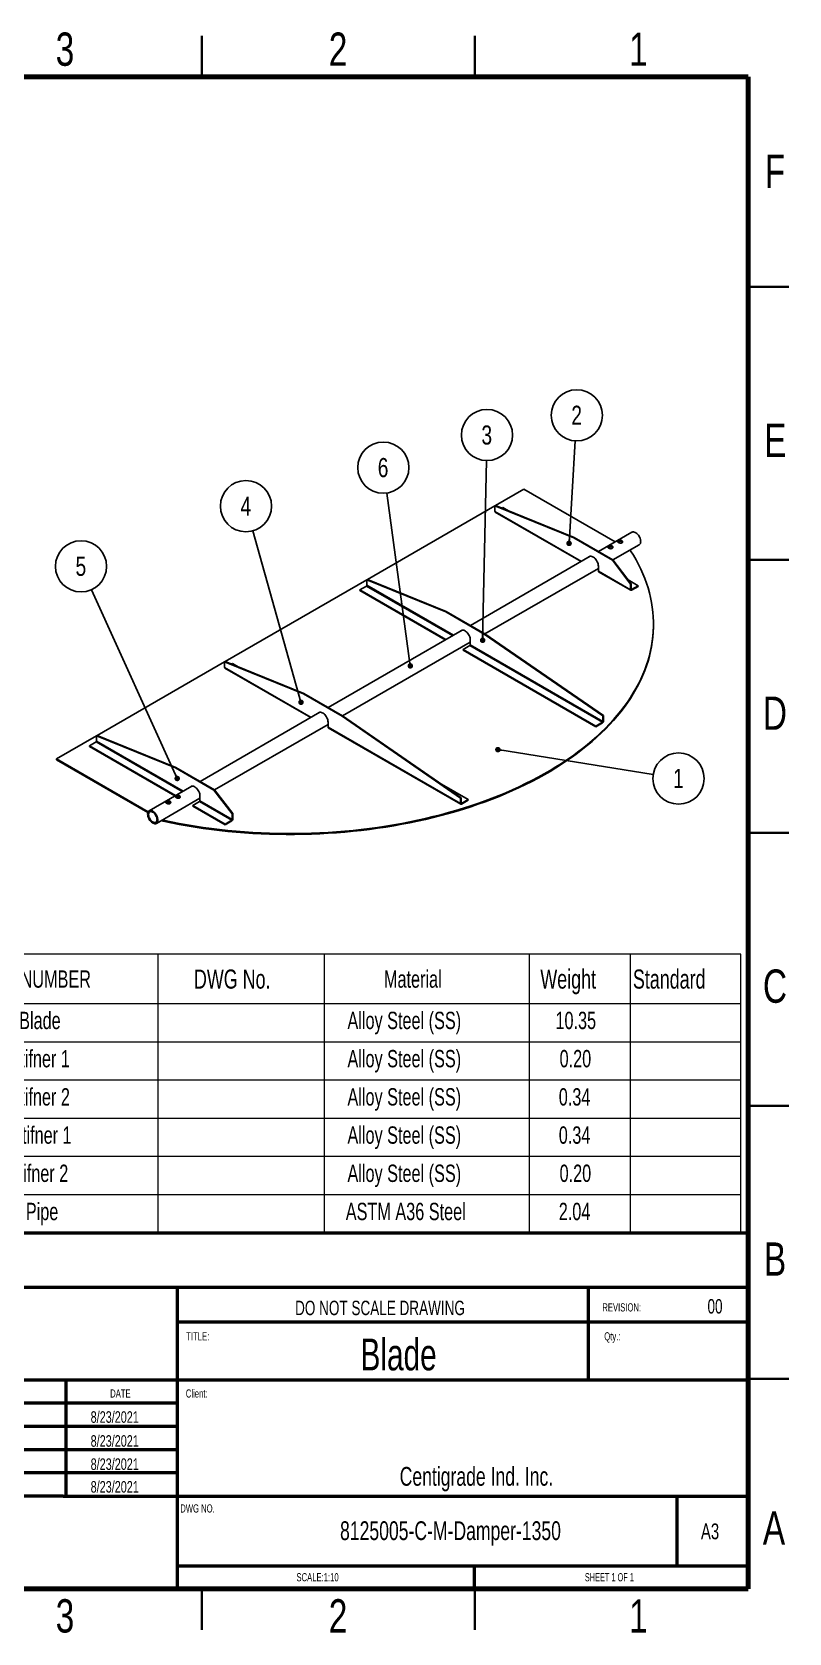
# Model space of a CAD drawing. Header units: millimetres. Extents: x 2 to 418, y 2 to 295.
# Drawn here: x 278.9 to 417.5, y 1.9 to 295.2 of the extents above; entities that cross this region are included whole.
import ezdxf

# ---------------------------------------------------------------- set-up
doc = ezdxf.new("R2010")
doc.units = ezdxf.units.MM
doc.layers.add('RED_DIMENSION', color=1, linetype='Continuous')
doc.styles.add('SLDTEXTSTYLE0', font='TXT', dxfattribs={"width": 0.75})
doc.styles.add('SLDTEXTSTYLE2', font='TXT', dxfattribs={"width": 0.7})
doc.styles.add('SLDTEXTSTYLE3', font='TXT', dxfattribs={"width": 0.65})
doc.dimstyles.new('SLDDIMSTYLE0', dxfattribs={"dimtxt": 0.18, "dimasz": 1.016, "dimexe": 0, "dimexo": 0.0625, "dimgap": 0, "dimtad": 0, "dimtih": 1, "dimtoh": 1, "dimdec": 0, "dimrnd": 1e-09, "dimzin": 0, "dimdsep": 46, "dimtxsty": 'Standard', "dimblk1": 'DOT', "dimblk2": 'DOT', "dimsah": 1, "dimcen": 0.09, "dimadec": 0, "dimazin": 0, "dimtfac": 1.016, "dimtdec": 0, "dimtofl": 0, "dimtmove": 0, "dimatfit": 3, "dimldrblk": 'DOT', "dimfxl": 0, "dimfrac": 2, "dimtolj": 1, "dimtzin": 0, "dimarcsym": 0})

# ---------------------------------------------------------------- blocks, each defined once
blk = doc.blocks.new('SW_TABLEANNOTATION_0')
at = {"color": 0, "linetype": 'Continuous', "lineweight": 0}
for p, q in [((0, 0), (0, -51)), ((178.35, 0), (0, 0)), ((18.89, 0), (18.89, -9)), ((30.88, 0), (30.88, -9)), ((71.56, 0), (71.56, -9)), ((102.01, 0), (102.01, -9)), ((139.54, 0), (139.54, -9)), ((158.06, 0), (158.06, -9)), ((178.35, -51), (178.35, 0)), ((0, -9), (178.35, -9)), ((18.89, -9), (18.89, -51)), ((30.88, -9), (30.88, -51)), ((71.56, -9), (71.56, -51)), ((102.01, -9), (102.01, -51)), ((139.54, -9), (139.54, -51)), ((158.06, -9), (158.06, -51)), ((0, -16), (178.35, -16)), ((0, -23), (178.35, -23)), ((0, -30), (178.35, -30)), ((0, -37), (178.35, -37)), ((0, -44), (178.35, -44)), ((0, -51), (178.35, -51))]:
    blk.add_line(p, q, dxfattribs=at)
at = {"color": 0, "linetype": 'Continuous', "lineweight": 0, "attachment_point": 1, "style": 'SLDTEXTSTYLE2'}
for s, insert, char_height in [('ITEM NO.', (1.49, -2.94), 3.175), ('QTY.', (20.39, -2.94), 3.175), ('DWG No.', (78.19, -2.78), 3.5), ('Material', (112.98, -2.94), 3.175), ('Weight', (141.61, -2.78), 3.5), ('Standard', (158.56, -2.78), 3.5), ('PART NUMBER', (37.7, -2.94), 3.175), ('1', (8.68, -10.52), 3.17), ('1', (24.12, -10.52), 3.17), ('Blade', (46.19, -10.52), 3.175), ('Alloy Steel (SS)', (106.3, -10.52), 3.175), ('10.35', (144.38, -10.52), 3.175), ('2', (8.38, -17.52), 3.17), ('1', (24.12, -17.52), 3.17), ('Little stifner 1', (37.81, -17.52), 3.175), ('Alloy Steel (SS)', (106.3, -17.52), 3.175), ('0.20', (145.14, -17.52), 3.175), ('3', (8.38, -24.52), 3.17), ('1', (24.12, -24.52), 3.17), ('Big stifner 2', (39.79, -24.52), 3.175), ('Alloy Steel (SS)', (106.3, -24.52), 3.175), ('0.34', (144.99, -24.52), 3.175), ('4', (8.23, -31.52), 3.17), ('1', (24.12, -31.52), 3.17), ('Big stifner 1', (40.1, -31.52), 3.175), ('Alloy Steel (SS)', (106.3, -31.52), 3.175), ('0.34', (144.99, -31.52), 3.175), ('5', (8.38, -38.52), 3.17), ('1', (24.12, -38.52), 3.17), ('Little stifner 2', (37.51, -38.52), 3.175), ('Alloy Steel (SS)', (106.3, -38.52), 3.175), ('0.20', (145.14, -38.52), 3.175), ('6', (8.38, -45.52), 3.17), ('1', (24.12, -45.52), 3.17), ('Pipe', (47.41, -45.52), 3.175), ('ASTM A36 Steel', (105.99, -45.52), 3.175), ('2.04', (144.99, -45.52), 3.175)]:
    blk.add_mtext(s, dxfattribs=dict(at, insert=insert, char_height=char_height))
blk = doc.blocks.new('SW_NOTE_2')
at = {"layer": 'RED_DIMENSION', "color": 0}
blk.add_circle((4.63, -0.74), 4.69, dxfattribs=at)
at = {"layer": 'RED_DIMENSION', "color": 0, "insert": (4.6, 1.02), "char_height": 3.5, "attachment_point": 2, "style": 'SLDTEXTSTYLE0'}
blk.add_mtext('1', dxfattribs=at)
blk = doc.blocks.new('_DOT')
at = {"color": 0, "linetype": 'ByBlock', "lineweight": -2}
blk.add_line((-0.5, 0), (-1, 0), dxfattribs=at)
at = {"color": 0, "linetype": 'ByBlock', "const_width": 0.5}
blk.add_lwpolyline([(-0.25, 0, 1), (0.25, 0, 1)], format="xyb", close=True, dxfattribs=at)
blk = doc.blocks.new('SW_NOTE_3')
at = {"layer": 'RED_DIMENSION', "color": 0}
blk.add_circle((-1.94, 4.27), 4.69, dxfattribs=at)
at = {"layer": 'RED_DIMENSION', "color": 0, "insert": (-1.97, 6.03), "char_height": 3.5, "attachment_point": 2, "style": 'SLDTEXTSTYLE0'}
blk.add_mtext('5', dxfattribs=at)
blk = doc.blocks.new('SW_NOTE_4')
at = {"layer": 'RED_DIMENSION', "color": 0}
blk.add_circle((-1.27, 4.52), 4.69, dxfattribs=at)
at = {"layer": 'RED_DIMENSION', "color": 0, "insert": (-1.3, 6.28), "char_height": 3.5, "attachment_point": 2, "style": 'SLDTEXTSTYLE0'}
blk.add_mtext('4', dxfattribs=at)
blk = doc.blocks.new('SW_NOTE_5')
at = {"layer": 'RED_DIMENSION', "color": 0}
blk.add_circle((-0.63, 4.65), 4.69, dxfattribs=at)
at = {"layer": 'RED_DIMENSION', "color": 0, "insert": (-0.67, 6.41), "char_height": 3.5, "attachment_point": 2, "style": 'SLDTEXTSTYLE0'}
blk.add_mtext('6', dxfattribs=at)
blk = doc.blocks.new('SW_NOTE_6')
at = {"layer": 'RED_DIMENSION', "color": 0}
blk.add_circle((0.28, 4.68), 4.69, dxfattribs=at)
at = {"layer": 'RED_DIMENSION', "color": 0, "insert": (0.25, 6.44), "char_height": 3.5, "attachment_point": 2, "style": 'SLDTEXTSTYLE0'}
blk.add_mtext('2', dxfattribs=at)
blk = doc.blocks.new('SW_NOTE_7')
at = {"layer": 'RED_DIMENSION', "color": 0}
blk.add_circle((0.1, 4.69), 4.69, dxfattribs=at)
at = {"layer": 'RED_DIMENSION', "color": 0, "insert": (0.06, 6.45), "char_height": 3.5, "attachment_point": 2, "style": 'SLDTEXTSTYLE0'}
blk.add_mtext('3', dxfattribs=at)

msp = doc.modelspace()

# ---------------------------------------------------------------- linework, layer by layer
at = {"color": 7, "linetype": 'Continuous', "lineweight": 35}
for p, q in [((310, 287), (310, 294.5)), ((360, 287), (360, 294.5)), ((410, 248.5), (417.5, 248.5)), ((410, 198.5), (417.5, 198.5)), ((417.5, 148.5), (410, 148.5)), ((410, 148.5), (417.5, 148.5)), ((410, 98.5), (417.5, 98.5)), ((410, 48.5), (417.5, 48.5)), ((310, 10), (310, 2.5)), ((360, 10), (360, 2.5))]:
    msp.add_line(p, q, dxfattribs=at)
at = {"color": 7, "linetype": 'Continuous', "lineweight": 70}
for p, q in [((10, 287), (410, 287)), ((410, 287), (410, 10)), ((410, 10), (10, 10))]:
    msp.add_line(p, q, dxfattribs=at)
at = {"color": 7, "linetype": 'Continuous', "lineweight": 25}
for p, q in [((368.97087, 211.45929), (363.77384, 208.45911)), ((385.6845, 201.81072), (368.97087, 211.45929)), ((363.66757, 208.39776), (340.33325, 194.92715)), ((363.77363, 208.45919), (363.66757, 208.39796)), ((363.66757, 208.39796), (363.66757, 207.37729)), ((378.09255, 202.52022), (363.66757, 208.39796)), ((378.19861, 202.58145), (363.77363, 208.45919)), ((363.71935, 207.26283), (379.4241, 198.19667)), ((365.08178, 208.11204), (364.89303, 208.00307)), ((366.17635, 207.48016), (365.08178, 208.11204)), ((378.19861, 202.58145), (378.09255, 202.52022)), ((385.16362, 198.43818), (378.09255, 202.52022)), ((385.26968, 198.49941), (378.19861, 202.58145)), ((388.73881, 203.57393), (382.6091, 200.03533)), ((385.27557, 198.49168), (390.0737, 201.26158)), ((388.49009, 200.19109), (388.35472, 200.26923)), ((381.12527, 199.17873), (359.16852, 186.50336)), ((361.83787, 184.96139), (382.60035, 196.94731)), ((382.60035, 197.36623), (382.60035, 196.44762)), ((385.26968, 198.49941), (385.16362, 198.43818)), ((388.48702, 194.07), (385.16362, 198.43818)), ((388.59308, 194.13123), (385.26968, 198.49941)), ((340.22698, 194.8658), (314.27636, 179.88483)), ((338.91883, 193.00849), (340.15627, 193.72285)), ((340.33304, 194.92723), (340.22698, 194.866)), ((340.22698, 194.866), (340.22698, 193.84532)), ((354.65196, 188.98826), (340.22698, 194.866)), ((354.75802, 189.04949), (340.33304, 194.92723)), ((382.60035, 196.44762), (388.48702, 193.04932)), ((382.65214, 196.33316), (388.5388, 192.93486)), ((389.90123, 193.78408), (388.03951, 194.85882)), ((388.59308, 194.13123), (388.48702, 194.07)), ((388.48702, 193.04932), (388.48702, 194.07)), ((388.59308, 193.11055), (388.59308, 194.13123)), ((388.66379, 193.06972), (389.90123, 193.78408)), ((388.66379, 192.94724), (389.90123, 193.6616)), ((389.90123, 193.6616), (389.90123, 193.78408)), ((338.91883, 192.88601), (338.91883, 193.00849)), ((354.67789, 183.91098), (338.91883, 193.00849)), ((354.5718, 183.84974), (338.91883, 192.88601)), ((388.59308, 193.11055), (388.48702, 193.04932)), ((388.66379, 193.06972), (388.66379, 192.94724)), ((354.75802, 189.04949), (354.65196, 188.98826)), ((361.72303, 184.90622), (354.65196, 188.98826)), ((361.82909, 184.96745), (354.75802, 189.04949)), ((357.68468, 185.64676), (333.11163, 171.46105)), ((361.82909, 184.96745), (361.72303, 184.90622)), ((383.4312, 169.92473), (361.72303, 184.90622)), ((383.53727, 169.98596), (361.82909, 184.96745)), ((392.69091, 186.59964), (392.69091, 186.76295)), ((335.78099, 169.91907), (359.15976, 183.41534)), ((357.85162, 182.07883), (359.08905, 182.79318)), ((357.85162, 181.95635), (357.85162, 182.07883)), ((382.12306, 168.06722), (357.85162, 182.07883)), ((382.12306, 167.94474), (357.85162, 181.95635)), ((359.08905, 182.79318), (383.36049, 168.78158)), ((359.15976, 183.83427), (359.15976, 182.91566)), ((383.4312, 168.90405), (359.15976, 182.91566)), ((314.1701, 179.82348), (290.83577, 166.35286)), ((314.27616, 179.88491), (314.17009, 179.82368)), ((314.17009, 179.82368), (314.17009, 178.803)), ((328.59507, 173.94594), (314.17009, 179.82368)), ((328.70114, 174.00717), (314.27616, 179.88491)), ((315.58431, 179.53776), (315.39555, 179.42879)), ((316.67888, 178.90587), (315.58431, 179.53776)), ((314.22188, 178.68854), (329.92663, 169.62238)), ((328.70114, 174.00717), (328.59507, 173.94594)), ((335.66614, 169.8639), (328.59507, 173.94594)), ((335.77221, 169.92513), (328.70114, 174.00717)), ((331.62779, 170.60444), (309.67104, 157.92908)), ((312.3375, 156.38543), (333.10288, 168.37303)), ((333.10288, 168.79195), (333.10288, 167.87334)), ((333.10288, 167.87334), (357.37432, 153.86174)), ((333.15467, 167.75888), (357.42611, 153.74727)), ((335.77221, 169.92513), (335.66614, 169.8639)), ((357.37432, 154.88241), (335.66614, 169.8639)), ((357.48038, 154.94364), (335.77221, 169.92513)), ((383.36049, 168.78158), (382.12306, 168.06722)), ((383.36049, 168.6591), (382.12306, 167.94474)), ((382.12306, 167.94474), (382.12306, 168.06722)), ((383.36049, 168.78158), (383.36049, 168.6591)), ((383.53727, 169.98596), (383.4312, 169.92473)), ((383.4312, 168.90405), (383.4312, 169.92473)), ((383.4312, 168.90405), (383.53727, 168.96528)), ((383.53727, 168.96528), (383.53727, 169.98596)), ((290.72951, 166.29152), (283.41095, 162.0666)), ((289.42136, 164.43421), (290.65879, 165.14856)), ((305.18041, 155.3367), (289.42136, 164.43421)), ((289.42136, 164.31173), (289.42136, 164.43421)), ((305.07433, 155.27546), (289.42136, 164.31173)), ((290.83557, 166.35294), (290.72951, 166.29172)), ((290.72951, 166.29172), (290.72951, 165.27104)), ((305.15448, 160.41397), (290.72951, 166.29172)), ((305.26055, 160.4752), (290.83557, 166.35294)), ((283.41095, 162.0666), (300.18364, 152.38393)), ((283.41095, 162.0666), (283.41095, 161.90329)), ((283.41095, 161.90329), (300.12296, 152.25566)), ((305.26055, 160.4752), (305.15448, 160.41397)), ((312.22555, 156.33193), (305.15448, 160.41397)), ((312.33161, 156.39316), (305.26055, 160.4752)), ((308.18721, 157.07248), (300.35046, 152.54843)), ((312.33161, 156.39316), (312.22555, 156.33193)), ((315.54895, 151.96375), (312.22555, 156.33193)), ((315.65502, 152.02498), (312.33161, 156.39316)), ((358.78853, 154.59649), (353.86453, 157.43905)), ((301.68536, 150.23608), (309.66229, 154.84106)), ((308.35414, 153.50454), (309.59158, 154.2189)), ((308.35414, 153.38206), (308.35414, 153.50454)), ((314.2408, 150.10624), (308.35414, 153.50454)), ((314.2408, 149.98376), (308.35414, 153.38206)), ((309.59158, 154.2189), (315.47824, 150.8206)), ((309.66229, 155.25998), (309.66229, 154.34138)), ((315.54895, 150.94308), (309.66229, 154.34138)), ((357.48038, 154.94364), (357.37432, 154.88241)), ((357.37432, 153.86174), (357.37432, 154.88241)), ((357.48038, 153.92297), (357.37432, 153.86174)), ((357.48038, 153.92297), (357.48038, 154.94364)), ((357.5511, 153.88213), (358.78853, 154.59649)), ((357.5511, 153.75965), (358.78853, 154.47401)), ((357.5511, 153.88213), (357.5511, 153.75965)), ((358.78853, 154.47401), (358.78853, 154.59649)), ((302.65336, 150.79489), (302.93017, 150.63509)), ((302.7948, 150.87654), (302.93017, 150.7984)), ((302.93017, 150.7984), (302.93017, 150.63509)), ((315.47824, 150.8206), (314.2408, 150.10624)), ((315.47824, 150.69812), (314.2408, 149.98376)), ((314.2408, 149.98376), (314.2408, 150.10624)), ((315.47824, 150.8206), (315.47824, 150.69812)), ((315.65502, 152.02498), (315.54895, 151.96375)), ((315.54895, 150.94308), (315.54895, 151.96375)), ((315.54895, 150.94308), (315.65502, 151.00431)), ((315.65502, 151.00431), (315.65502, 152.02498))]:
    msp.add_line(p, q, dxfattribs=at)
at = {"color": 8, "linetype": 'Continuous', "lineweight": 25}
for p, q in [((363.66757, 207.37729), (379.49735, 198.23895)), ((340.15627, 193.72285), (355.91533, 184.62534)), ((356.05676, 184.70698), (340.22698, 193.84532)), ((388.66379, 193.06972), (388.59308, 193.11054)), ((314.17009, 178.803), (329.99987, 169.66467)), ((290.65879, 165.14856), (306.41785, 156.05105)), ((306.55929, 156.1327), (290.72951, 165.27104)), ((357.5511, 153.88213), (357.48038, 153.92295))]:
    msp.add_line(p, q, dxfattribs=at)
at = {"color": 7, "linetype": 'Continuous', "lineweight": 50}
for p, q in [((230, 75.25), (410, 75.25)), ((230, 65.25), (410, 65.25)), ((305.46393, 65.25), (305.46393, 10)), ((380.8, 58.875), (380.8, 65.25)), ((410, 58.875), (305.46393, 58.875)), ((380.8, 48.25), (380.8, 58.875)), ((410, 48.25), (230, 48.25)), ((285.08633, 48.25), (285.08633, 27)), ((305.46393, 44), (230, 44)), ((305.46393, 39.75), (230, 39.75)), ((305.46393, 35.5), (230, 35.5)), ((305.46393, 31.25), (230, 31.25)), ((284.6, 27), (230, 27)), ((284.6, 27), (410, 27)), ((397, 14.25), (397, 27)), ((305.46393, 14.25), (410, 14.25)), ((359.9274, 10), (359.9274, 14.25))]:
    msp.add_line(p, q, dxfattribs=at)
at = {"color": 7, "linetype": 'Continuous', "lineweight": 25, "flags": 128}
for points in [[(390.35024, 201.87281), (390.33737, 202.05966), (390.2991, 202.25628), (390.23647, 202.45731), (390.1512, 202.65726), (390.0456, 202.85067), (389.92257, 203.03228), (389.78545, 203.19712), (389.63799, 203.34071), (389.48421, 203.45911), (389.3283, 203.54912), (389.17452, 203.60826), (389.02706, 203.63493), (388.88994, 203.6284), (388.76691, 203.58884), (388.73881, 203.57393)], [(302.93017, 150.7984), (304.37446, 150.49801), (305.83037, 150.21695), (307.29714, 149.95537), (308.77397, 149.7134), (310.26009, 149.49117), (311.75469, 149.28881), (313.25699, 149.10642), (314.76619, 148.9441), (316.28147, 148.80193), (317.80203, 148.68), (319.32706, 148.57835), (320.85575, 148.49706), (322.38729, 148.43616), (323.92085, 148.39569), (325.45562, 148.37566), (326.99078, 148.37609), (328.52552, 148.39698), (330.05901, 148.43831), (331.59044, 148.50007), (333.11899, 148.58222), (334.64385, 148.68472), (336.16421, 148.80751), (337.67925, 148.95052), (339.18817, 149.11369), (340.69016, 149.29692), (342.18443, 149.50012), (343.67017, 149.72318), (345.14659, 149.96598), (346.61292, 150.22838), (348.06836, 150.51026), (349.51214, 150.81145), (350.9435, 151.13181), (352.36166, 151.47115), (353.76587, 151.82931), (355.15539, 152.20608), (356.52948, 152.60126), (357.8874, 153.01465), (359.22842, 153.44603), (360.55184, 153.89516), (361.85694, 154.36181), (363.14304, 154.84572), (364.40945, 155.34665), (365.65549, 155.86432), (366.88049, 156.39845), (368.08382, 156.94877), (369.26481, 157.51497), (370.42285, 158.09676), (371.55732, 158.69383), (372.66761, 159.30586), (373.75314, 159.93252), (374.81332, 160.57347), (375.84758, 161.22839), (376.85538, 161.89691), (377.83618, 162.57869), (378.78946, 163.27335), (379.71471, 163.98053), (380.61143, 164.69986), (381.47915, 165.43094), (382.31741, 166.17339), (383.12575, 166.92681), (383.90376, 167.6908), (384.65101, 168.46496), (385.3671, 169.24887), (386.05165, 170.04211), (386.70431, 170.84426), (387.32471, 171.6549), (387.91254, 172.47358), (388.46747, 173.29989), (388.98921, 174.13337), (389.47749, 174.97357), (389.93204, 175.82006), (390.35262, 176.67239), (390.73901, 177.53009), (391.091, 178.39271), (391.4084, 179.25979), (391.69105, 180.13087), (391.93879, 181.00548), (392.15149, 181.88317), (392.32903, 182.76345), (392.47134, 183.64587), (392.57832, 184.52994), (392.64992, 185.41521), (392.6861, 186.30119), (392.68684, 187.18742), (392.65215, 188.07343), (392.58204, 188.95873), (392.47655, 189.84287), (392.33573, 190.72536), (392.15966, 191.60574), (391.94844, 192.48355), (391.70217, 193.3583), (391.42099, 194.22954), (391.10505, 195.0968), (390.75451, 195.95961), (390.36957, 196.81753), (389.95042, 197.67009), (389.4973, 198.51684), (389.01043, 199.35732), (388.49009, 200.19109)], [(380.796, 198.98865), (380.86082, 199.06004), (380.96958, 199.13369), (381.0963, 199.17443), (381.23752, 199.18115), (381.3894, 199.15369), (381.54779, 199.09277), (381.70837, 199.00007), (381.86676, 198.87811), (382.01864, 198.73023), (382.15986, 198.56044), (382.28658, 198.3734), (382.39534, 198.17419), (382.48317, 197.96825), (382.54767, 197.7612), (382.58709, 197.55868), (382.60035, 197.36623)], [(380.90207, 199.04988), (380.96689, 199.12127), (380.99572, 199.1454)], [(302.93017, 150.63509), (304.37446, 150.3347), (305.83037, 150.05364), (307.29714, 149.79206), (308.77397, 149.55009), (310.26009, 149.32786), (311.75469, 149.1255), (313.25699, 148.94311), (314.76619, 148.78079), (316.28147, 148.63862), (317.80203, 148.51669), (319.32706, 148.41505), (320.85575, 148.33376), (322.38729, 148.27286), (323.92085, 148.23238), (325.45562, 148.21235), (326.99078, 148.21278), (328.52552, 148.23367), (330.05901, 148.27501), (331.59044, 148.33676), (333.11899, 148.41891), (334.64385, 148.52141), (336.16421, 148.6442), (337.67925, 148.78722), (339.18817, 148.95038), (340.69016, 149.13362), (342.18443, 149.33681), (343.67017, 149.55987), (345.14659, 149.80267), (346.61292, 150.06507), (348.06836, 150.34695), (349.51214, 150.64815), (350.9435, 150.9685), (352.36166, 151.30785), (353.76587, 151.666), (355.15539, 152.04277), (356.52948, 152.43795), (357.8874, 152.85135), (359.22842, 153.28272), (360.55184, 153.73185), (361.85694, 154.1985), (363.14304, 154.68242), (364.40945, 155.18334), (365.65549, 155.70101), (366.88049, 156.23514), (368.08382, 156.78546), (369.26481, 157.35166), (370.42285, 157.93345), (371.55732, 158.53052), (372.66761, 159.14255), (373.75314, 159.76921), (374.81332, 160.41017), (375.84758, 161.06508), (376.85538, 161.73361), (377.83618, 162.41538), (378.78946, 163.11004), (379.71471, 163.81722), (380.61143, 164.53655), (381.47915, 165.26763), (382.31741, 166.01008), (383.12575, 166.7635), (383.90376, 167.52749), (384.65101, 168.30165), (385.3671, 169.08556), (386.05165, 169.8788), (386.70431, 170.68095), (387.32471, 171.49159), (387.91254, 172.31028), (388.46747, 173.13658), (388.98921, 173.97006), (389.47749, 174.81027), (389.93204, 175.65676), (390.35262, 176.50908), (390.73901, 177.36678), (391.091, 178.2294), (391.4084, 179.09648), (391.69105, 179.96756), (391.93879, 180.84218), (392.15149, 181.71986), (392.32903, 182.60014), (392.47134, 183.48256), (392.57832, 184.36663), (392.64992, 185.2519), (392.6861, 186.13788), (392.69091, 186.59964)], [(357.35541, 185.45668), (357.42023, 185.52808), (357.52899, 185.60172), (357.65571, 185.64246), (357.79693, 185.64919), (357.94881, 185.62172), (358.1072, 185.56081), (358.26778, 185.46811), (358.42617, 185.34615), (358.57805, 185.19826), (358.71927, 185.02848), (358.84599, 184.84143), (358.95475, 184.64222), (359.04258, 184.43628), (359.10708, 184.22923), (359.1465, 184.02672), (359.15976, 183.83427)], [(357.46148, 185.51791), (357.5263, 185.58931), (357.55513, 185.61343)], [(331.29853, 170.41436), (331.36335, 170.48576), (331.47211, 170.5594), (331.59882, 170.60014), (331.74005, 170.60687), (331.89193, 170.5794), (332.05032, 170.51849), (332.2109, 170.42579), (332.36929, 170.30383), (332.52116, 170.15594), (332.66239, 169.98616), (332.78911, 169.79911), (332.89787, 169.5999), (332.98569, 169.39396), (333.0502, 169.18691), (333.08962, 168.9844), (333.10288, 168.79195)], [(331.40459, 170.47559), (331.46941, 170.54699), (331.49824, 170.57111)], [(307.85794, 156.8824), (307.92276, 156.9538), (308.03152, 157.02744), (308.15824, 157.06818), (308.29946, 157.07491), (308.45134, 157.04744), (308.60973, 156.98652), (308.77031, 156.89382), (308.9287, 156.77187), (309.08058, 156.62398), (309.2218, 156.4542), (309.34852, 156.26715), (309.45728, 156.06794), (309.54511, 155.862), (309.60961, 155.65495), (309.64903, 155.45244), (309.66229, 155.25998)], [(307.964, 156.94363), (308.02882, 157.01503), (308.05765, 157.03915)], [(301.9619, 150.8473), (301.94902, 151.03415), (301.91075, 151.23077), (301.84812, 151.4318), (301.76285, 151.63175), (301.65725, 151.82516), (301.53422, 152.00677), (301.3971, 152.17161), (301.24964, 152.3152), (301.09586, 152.43361), (300.93996, 152.52361), (300.78617, 152.58275), (300.63871, 152.60942), (300.5016, 152.60289), (300.37856, 152.56334), (300.27297, 152.49184), (300.1877, 152.39034), (300.12507, 152.26162), (300.0868, 152.10919), (300.07392, 151.9372), (300.0868, 151.75035), (300.12507, 151.55373), (300.1877, 151.3527), (300.27297, 151.15275), (300.37856, 150.95934), (300.5016, 150.77773), (300.63871, 150.61289), (300.78617, 150.4693), (300.93996, 150.35089), (301.09586, 150.26089), (301.24964, 150.20175), (301.3971, 150.17508), (301.53422, 150.18161), (301.65725, 150.22116), (301.76285, 150.29266), (301.84812, 150.39416), (301.91075, 150.52288), (301.94902, 150.67531), (301.9619, 150.8473)], [(301.79573, 150.94323), (301.78323, 151.11082), (301.74613, 151.28746), (301.68563, 151.46747), (301.60366, 151.64506), (301.50287, 151.81453), (301.38649, 151.97042), (301.25827, 152.10773), (301.12232, 152.22204), (300.98301, 152.30969), (300.84483, 152.36784), (300.71221, 152.39464), (300.58941, 152.38923), (300.48039, 152.35177), (300.38864, 152.28346), (300.31712, 152.18652), (300.26812, 152.06405), (300.24322, 151.91998), (300.24322, 151.75895), (300.26812, 151.58614), (300.31712, 151.4071), (300.38864, 151.22757), (300.48039, 151.05334), (300.58941, 150.89001), (300.71221, 150.74281), (300.84483, 150.61649), (300.98301, 150.51511), (301.12232, 150.44191), (301.25827, 150.39926), (301.38649, 150.38853), (301.50287, 150.41005), (301.60366, 150.46315), (301.68563, 150.5461), (301.74613, 150.65626), (301.78323, 150.79006), (301.79573, 150.94323)]]:
    msp.add_lwpolyline(points, dxfattribs=at)
at = {"color": 7, "linetype": 'Continuous', "lineweight": 25}
for centre, radius, start, end in [((363.78844, 207.36303), 0.12171, 173.2721138, 235.4146231), ((389.67678, 201.80934), 0.67645, 305.9283099, 5.3838702), ((340.07346, 193.85231), 0.15368, 302.6051727, 357.3947656), ((382.72123, 196.43336), 0.12171, 173.2721138, 235.4146231), ((388.59479, 193.03184), 0.10918, 170.7851405, 309.2039969), ((388.63619, 193.10356), 0.04367, 170.7882339, 309.2026778), ((359.00624, 182.92264), 0.15368, 302.6051727, 357.3947656), ((314.29096, 178.78874), 0.12171, 173.2710226, 235.4168185), ((333.22375, 167.85908), 0.12171, 173.2710226, 235.4168185), ((383.15347, 168.98275), 0.3842, 302.6054505, 357.3945863), ((383.27768, 168.91104), 0.15368, 302.6051727, 357.3947656), ((290.57597, 165.27803), 0.15369, 302.6061996, 357.3922598), ((309.50876, 154.34837), 0.15369, 302.6061996, 357.3922598), ((357.48209, 153.84425), 0.10918, 170.785394, 309.2037433), ((357.52349, 153.91597), 0.04367, 170.7855466, 309.2038865), ((315.27123, 151.02176), 0.38419, 302.6043517, 357.3956851), ((315.39542, 150.95007), 0.15369, 302.6061996, 357.3922598)]:
    msp.add_arc(centre, radius, start, end, dxfattribs=at)
for points, knots in [([(385.12826, 201.0382), (385.14855, 201.02458), (385.1813, 201.00261), (385.22025, 200.95692), (385.24405, 200.91336), (385.25588, 200.87102), (385.25993, 200.84032), (385.26038, 200.81358), (385.25773, 200.78664), (385.2519, 200.75991), (385.2429, 200.73369), (385.23068, 200.7082), (385.21514, 200.68365), (385.1967, 200.66095), (385.17578, 200.64041), (385.15268, 200.62209), (385.12687, 200.60563), (385.09047, 200.58723), (385.0408, 200.56992), (384.97632, 200.55809), (384.91886, 200.5552), (384.87157, 200.55677), (384.83506, 200.55987), (384.79788, 200.56485), (384.76024, 200.57162), (384.72251, 200.58011), (384.68537, 200.59007), (384.64901, 200.60137), (384.61376, 200.61382), (384.57942, 200.62746), (384.5371, 200.64629), (384.49878, 200.66626), (384.46534, 200.68675), (384.43549, 200.70735), (384.40446, 200.73343), (384.37563, 200.76745), (384.36138, 200.79923), (384.3593, 200.82584), (384.3623, 200.84481), (384.36808, 200.8613), (384.37715, 200.87797), (384.38938, 200.89457), (384.40464, 200.91108), (384.42276, 200.92746), (384.44399, 200.94393), (384.47875, 200.96754), (384.52402, 200.99285), (384.58393, 201.02029), (384.64338, 201.04311), (384.7005, 201.06046), (384.74799, 201.07191), (384.7846, 201.07913), (384.82173, 201.08475), (384.85912, 201.08855), (384.89654, 201.09035), (384.93383, 201.08999), (384.97077, 201.08724), (385.01744, 201.08045), (385.06096, 201.06889), (385.10069, 201.0531), (385.11901, 201.0432), (385.12826, 201.0382)], [0, 0, 0, 0, 0.032007965, 0.051646511, 0.08362994, 0.103213426, 0.116354806, 0.129583299, 0.142945373, 0.156490483, 0.169944489, 0.183497864, 0.197363661, 0.211343389, 0.22437595, 0.237507072, 0.250794744, 0.26429687, 0.289286683, 0.314713215, 0.340133758, 0.352998116, 0.365987413, 0.379312404, 0.392729001, 0.406285797, 0.420038324, 0.433427189, 0.44702214, 0.460723939, 0.474646548, 0.500439799, 0.513506795, 0.526801534, 0.551876053, 0.577379777, 0.609591696, 0.629305684, 0.642667617, 0.656218347, 0.669864706, 0.683713982, 0.697080626, 0.710547331, 0.724177454, 0.738028985, 0.76987382, 0.789414817, 0.814400237, 0.839795821, 0.852792272, 0.865895766, 0.87908565, 0.89247287, 0.905921831, 0.919465706, 0.933315358, 0.947274934, 0.973349712, 0.986558527, 1, 1, 1, 1]), ([(384.4218, 200.72031), (384.42572, 200.72352), (384.43628, 200.73218), (384.4667, 200.7532), (384.50987, 200.77869), (384.56724, 200.80707), (384.62385, 200.83136), (384.67826, 200.85083), (384.72385, 200.86454), (384.75934, 200.87377), (384.79546, 200.8816), (384.83232, 200.88788), (384.86975, 200.89232), (384.90761, 200.89468), (384.94534, 200.89465), (384.98185, 200.89206), (385.0168, 200.88689), (385.05002, 200.87924), (385.08197, 200.86876), (385.108, 200.85753), (385.12285, 200.84931), (385.12826, 200.84632)], [0, 0, 0, 0, 0.028535176, 0.076883376, 0.185239918, 0.251808635, 0.334845068, 0.419221695, 0.463036379, 0.507190102, 0.551615378, 0.596680068, 0.643268667, 0.6901897, 0.738156689, 0.786507144, 0.832126791, 0.878485159, 0.925225061, 0.972763889, 1, 1, 1, 1]), ([(385.12826, 200.84632), (385.14823, 200.83278), (385.18046, 200.81095), (385.21632, 200.76899), (385.23056, 200.74131), (385.23853, 200.72583)], [0, 0, 0, 0, 0.417964708, 0.674484075, 1, 1, 1, 1]), ([(386.89602, 202.05871), (386.90436, 202.05358), (386.93812, 202.03276), (386.97168, 201.99916), (387.00639, 201.94632), (387.02196, 201.90436), (387.02769, 201.86084), (387.02815, 201.83409), (387.0255, 201.80715), (387.01967, 201.78042), (387.01066, 201.7542), (386.99845, 201.72871), (386.9829, 201.70416), (386.96447, 201.68146), (386.94355, 201.66092), (386.92045, 201.6426), (386.89464, 201.62614), (386.86705, 201.6122), (386.82859, 201.59694), (386.78738, 201.58617), (386.7437, 201.57967), (386.69836, 201.57593), (386.65121, 201.57628), (386.59037, 201.58144), (386.54032, 201.58936), (386.49028, 201.60062), (386.45313, 201.61058), (386.41677, 201.62188), (386.38153, 201.63433), (386.34719, 201.64797), (386.31511, 201.66224), (386.27571, 201.68174), (386.24061, 201.70208), (386.21056, 201.72282), (386.18418, 201.74352), (386.16299, 201.7643), (386.14712, 201.7852), (386.13165, 201.81173), (386.12581, 201.83849), (386.13007, 201.86532), (386.13585, 201.88181), (386.14492, 201.89848), (386.16116, 201.92054), (386.18361, 201.9426), (386.21175, 201.96444), (386.2353, 201.98043), (386.27747, 202.00593), (386.32599, 202.0299), (386.38937, 202.05547), (386.43368, 202.0707), (386.47991, 202.08377), (386.52789, 202.09535), (386.57729, 202.10402), (386.62688, 202.10906), (386.6643, 202.11086), (386.7016, 202.11049), (386.73854, 202.10775), (386.77389, 202.1026), (386.81819, 202.09266), (386.85944, 202.07843), (386.88678, 202.0637), (386.89602, 202.05871)], [0, 0, 0, 0, 0.012738546, 0.051617514, 0.064350973, 0.103159852, 0.116303161, 0.129532154, 0.142896189, 0.156444955, 0.169900936, 0.183454444, 0.19732421, 0.21130599, 0.224340464, 0.237473513, 0.250763136, 0.264267244, 0.276709311, 0.301919444, 0.314712519, 0.327372803, 0.353001256, 0.365992459, 0.392716852, 0.406275638, 0.420029106, 0.433420861, 0.447017808, 0.460721019, 0.474645671, 0.487496285, 0.51351096, 0.52680765, 0.539293093, 0.564585095, 0.577413904, 0.590241255, 0.629315022, 0.642678917, 0.656231635, 0.669881764, 0.683733072, 0.710545023, 0.724175102, 0.738028667, 0.750703596, 0.789386785, 0.80182899, 0.827021892, 0.83979549, 0.852793849, 0.879068105, 0.892458647, 0.905908357, 0.91945422, 0.933306834, 0.947268459, 0.960259337, 0.986556643, 1, 1, 1, 1]), ([(386.18908, 201.74043), (386.19316, 201.74377), (386.20387, 201.75255), (386.2238, 201.76632), (386.26389, 201.79164), (386.31039, 201.81614), (386.37101, 201.8432), (386.413, 201.85973), (386.45712, 201.87467), (386.50334, 201.88857), (386.55129, 201.90008), (386.60008, 201.90838), (386.63751, 201.91284), (386.67538, 201.91519), (386.71311, 201.91516), (386.74961, 201.91256), (386.78457, 201.90741), (386.81778, 201.89974), (386.84974, 201.88927), (386.87576, 201.87804), (386.89061, 201.86982), (386.89602, 201.86683)], [0, 0, 0, 0, 0.029645263, 0.077944856, 0.121010289, 0.252567036, 0.293876115, 0.377498734, 0.419877728, 0.463642372, 0.552069519, 0.597083982, 0.643630239, 0.690500067, 0.738422364, 0.786721215, 0.832297441, 0.878607324, 0.925300236, 0.972791271, 1, 1, 1, 1]), ([(386.89602, 201.86683), (386.90425, 201.86175), (386.93759, 201.84118), (386.97032, 201.80727), (386.99583, 201.76953), (387.0023, 201.75305), (387.00555, 201.74478)], [0, 0, 0, 0, 0.165097408, 0.669117003, 0.834129345, 1, 1, 1, 1]), ([(304.16453, 154.29884), (304.17491, 154.29236), (304.20214, 154.27533), (304.22976, 154.2492), (304.25277, 154.22058), (304.27213, 154.19011), (304.28546, 154.15725), (304.29506, 154.11645), (304.29753, 154.08302), (304.294, 154.04728), (304.28818, 154.02054), (304.27917, 153.99432), (304.26695, 153.96884), (304.2514, 153.94428), (304.22707, 153.91432), (304.19736, 153.88808), (304.16315, 153.86627), (304.13555, 153.85231), (304.09706, 153.83705), (304.05585, 153.82628), (304.01217, 153.81979), (303.95538, 153.81511), (303.88278, 153.81776), (303.80884, 153.8295), (303.75879, 153.84074), (303.72164, 153.85071), (303.68528, 153.86201), (303.65003, 153.87445), (303.6157, 153.8881), (303.58361, 153.90237), (303.54421, 153.92187), (303.50911, 153.94221), (303.47906, 153.96295), (303.45267, 153.98367), (303.43148, 154.00444), (303.41461, 154.02665), (303.402, 154.04915), (303.39637, 154.07042), (303.39616, 154.09598), (303.40141, 154.11652), (303.41342, 154.13861), (303.42966, 154.16066), (303.45212, 154.18273), (303.48026, 154.20457), (303.50567, 154.22182), (303.54198, 154.24349), (303.58013, 154.2628), (303.61849, 154.2797), (303.65792, 154.29561), (303.70222, 154.31084), (303.76029, 154.32726), (303.80874, 154.33794), (303.858, 154.34538), (303.89539, 154.34918), (303.93281, 154.35099), (303.97011, 154.35062), (304.00704, 154.34788), (304.0424, 154.34272), (304.08671, 154.33278), (304.12795, 154.31855), (304.15528, 154.30382), (304.16453, 154.29884)], [0, 0, 0, 0, 0.0159353773, 0.041835694, 0.0516802999, 0.0676086221, 0.0934644731, 0.1032796646, 0.1296267735, 0.142988994, 0.1565342524, 0.1699901737, 0.1835418413, 0.1974097243, 0.2113896051, 0.2375288013, 0.2508145271, 0.2643168015, 0.2767805285, 0.3019882259, 0.3147553276, 0.3274352855, 0.365968573, 0.3926879185, 0.4062460849, 0.419997685, 0.4333866971, 0.4469825641, 0.4606839144, 0.4746066756, 0.4874677593, 0.5134665998, 0.5267614842, 0.5392668289, 0.5645554219, 0.577360775, 0.5934055722, 0.6194380522, 0.6293170694, 0.6562068912, 0.6698551665, 0.6837045937, 0.7105129039, 0.7241411321, 0.7379948929, 0.7538476232, 0.7796168702, 0.7894146604, 0.801875226, 0.8270660401, 0.8398165318, 0.8658955775, 0.8790841255, 0.8924728501, 0.9059219582, 0.9194649, 0.9333156331, 0.9472753622, 0.960277254, 0.9865583793, 1, 1, 1, 1]), ([(303.45758, 153.98056), (303.46166, 153.9839), (303.47237, 153.99268), (303.49408, 154.00767), (303.52064, 154.02426), (303.55578, 154.04401), (303.60091, 154.06659), (303.66015, 154.092), (303.71456, 154.11147), (303.76013, 154.12517), (303.79567, 154.13442), (303.83178, 154.14224), (303.86864, 154.14852), (303.90602, 154.15296), (303.94388, 154.15532), (303.98161, 154.15529), (304.01812, 154.15269), (304.05308, 154.14753), (304.08629, 154.13987), (304.11825, 154.1294), (304.14426, 154.11816), (304.15912, 154.10994), (304.16453, 154.10695)], [0, 0, 0, 0, 0.029643778, 0.07793628, 0.131792859, 0.175479887, 0.252782435, 0.335780461, 0.419978207, 0.463765015, 0.50782647, 0.552378249, 0.597205732, 0.643733858, 0.690589953, 0.73849821, 0.786782909, 0.832345782, 0.878642096, 0.925322614, 0.972799062, 1, 1, 1, 1]), ([(304.16453, 154.10695), (304.18256, 154.09486), (304.21489, 154.07319), (304.2521, 154.03143), (304.26647, 154.00096), (304.27405, 153.98489)], [0, 0, 0, 0, 0.37358123, 0.669742487, 1, 1, 1, 1]), ([(305.9323, 155.31935), (305.94063, 155.31421), (305.9744, 155.2934), (306.00795, 155.2598), (306.04267, 155.20696), (306.05824, 155.16499), (306.06397, 155.12147), (306.06442, 155.09473), (306.06177, 155.06779), (306.05594, 155.04105), (306.04694, 155.01483), (306.03472, 154.98935), (306.01918, 154.96479), (306.00074, 154.9421), (305.97983, 154.92156), (305.95672, 154.90323), (305.93091, 154.88678), (305.90333, 154.87283), (305.86486, 154.85758), (305.82365, 154.8468), (305.77997, 154.84031), (305.73463, 154.83656), (305.68748, 154.83691), (305.62664, 154.84208), (305.57659, 154.85), (305.52656, 154.86125), (305.48941, 154.87121), (305.45305, 154.88252), (305.4178, 154.89497), (305.38347, 154.90861), (305.35138, 154.92287), (305.31198, 154.94238), (305.27688, 154.96271), (305.24683, 154.98345), (305.22046, 155.00416), (305.19927, 155.02493), (305.18339, 155.04584), (305.16792, 155.07236), (305.16209, 155.09913), (305.16634, 155.12595), (305.17212, 155.14244), (305.18119, 155.15912), (305.19743, 155.18117), (305.21988, 155.20324), (305.24803, 155.22508), (305.27158, 155.24106), (305.31374, 155.26657), (305.36226, 155.29053), (305.42564, 155.3161), (305.46995, 155.33134), (305.51618, 155.34441), (305.56417, 155.35598), (305.61356, 155.36465), (305.66316, 155.36969), (305.70058, 155.3715), (305.73787, 155.37113), (305.77481, 155.36839), (305.81016, 155.36324), (305.85447, 155.3533), (305.8957, 155.33906), (305.92305, 155.32433), (305.9323, 155.31935)], [0, 0, 0, 0, 0.0127385423, 0.0516174986, 0.0643509535, 0.1031598209, 0.1163031261, 0.1295335567, 0.1428960292, 0.1564447912, 0.1699007681, 0.1834561284, 0.1973239568, 0.211305732, 0.224340202, 0.2374732475, 0.2507628662, 0.2642669702, 0.2767090337, 0.301921182, 0.3147123133, 0.3273725932, 0.353002782, 0.3659939814, 0.3927169476, 0.4062757294, 0.4200302702, 0.4334210966, 0.4470180391, 0.460721246, 0.4746463183, 0.4874966786, 0.513511339, 0.5268080249, 0.5392938979, 0.5645858923, 0.5774146979, 0.5902420448, 0.6293158006, 0.6426796908, 0.6562324053, 0.6698825301, 0.6837319773, 0.7105439203, 0.7241760397, 0.7380296004, 0.750702433, 0.7893876858, 0.801827889, 0.8270226911, 0.8397962857, 0.8527929426, 0.8790687299, 0.8924592688, 0.9059089745, 0.9194548337, 0.9333065145, 0.9472681353, 0.9602596096, 0.9865565579, 1, 1, 1, 1]), ([(305.22535, 155.00107), (305.22943, 155.00441), (305.24015, 155.01319), (305.27073, 155.03435), (305.31391, 155.05983), (305.37128, 155.08821), (305.42789, 155.11251), (305.4823, 155.13197), (305.52789, 155.14568), (305.56339, 155.15491), (305.5995, 155.16275), (305.63636, 155.16902), (305.67379, 155.17347), (305.71165, 155.17583), (305.74938, 155.1758), (305.78589, 155.1732), (305.82084, 155.16804), (305.85406, 155.16038), (305.88601, 155.14991), (305.91204, 155.13867), (305.92689, 155.13046), (305.9323, 155.12746)], [0, 0, 0, 0, 0.02964799, 0.077940764, 0.186173089, 0.252665493, 0.335606735, 0.419886635, 0.463651091, 0.507754197, 0.552133853, 0.597141962, 0.643681648, 0.690544859, 0.73845686, 0.786751887, 0.832319237, 0.87862446, 0.925310781, 0.972795112, 1, 1, 1, 1]), ([(305.9323, 155.12746), (305.95227, 155.11393), (305.9845, 155.09209), (306.02036, 155.05013), (306.0346, 155.02245), (306.04257, 155.00697)], [0, 0, 0, 0, 0.417964708, 0.674484075, 1, 1, 1, 1])]:
    msp.add_open_spline(points, degree=3, knots=knots, dxfattribs=at)

# ---------------------------------------------------------------- block references
at = {"color": 7, "linetype": 'Continuous', "lineweight": 0}
msp.add_blockref('SW_TABLEANNOTATION_0', (230.36461, 126.25), dxfattribs=at)
at = {"layer": 'RED_DIMENSION'}
for name, p in [('SW_NOTE_6', (378.3778, 220.30798)), ('SW_NOTE_7', (362.10714, 216.68379)), ('SW_NOTE_5', (343.85226, 210.75825)), ('SW_NOTE_4', (319.34939, 203.83696)), ('SW_NOTE_3', (289.82068, 193.05041)), ('SW_NOTE_2', (392.65542, 159.18661))]:
    msp.add_blockref(name, p, dxfattribs=at)

# ---------------------------------------------------------------- texts
at = {"color": 7, "linetype": 'Continuous', "lineweight": 0}
for s, insert, char_height, attachment_point, style in [('3', (284.93862, 295.11369), 6.096, 2, 'SLDTEXTSTYLE0'), ('2', (334.93862, 295.11369), 6.096, 2, 'SLDTEXTSTYLE0'), ('1', (389.93862, 295.11369), 6.096, 2, 'SLDTEXTSTYLE0'), ('F', (414.9365, 272.72569), 6.096, 2, 'SLDTEXTSTYLE0'), ('E', (415.01058, 223.47569), 6.096, 2, 'SLDTEXTSTYLE0'), ('D', (414.93015, 173.47569), 6.096, 2, 'SLDTEXTSTYLE0'), ('C', (414.9365, 123.47569), 6.096, 2, 'SLDTEXTSTYLE0'), ('B', (414.95343, 73.47569), 6.096, 2, 'SLDTEXTSTYLE0'), ('DO NOT SCALE DRAWING', (327.07192, 62.79908), 2.6458333, 1, 'SLDTEXTSTYLE2'), ('REVISION:', (383.32758, 62.32887), 1.5, 1, 'SLDTEXTSTYLE2'), ('00', (403.96192, 63.09687), 2.645833, 2, 'SLDTEXTSTYLE2'), ('TITLE:', (307.15215, 57.02362), 1.5, 1, 'SLDTEXTSTYLE2'), ('Blade', (346.02748, 55.8624), 5.820833, 2, 'SLDTEXTSTYLE2'), ('Qty.:', (383.68077, 57.02362), 1.5, 1, 'SLDTEXTSTYLE2'), ('DATE', (293.21661, 46.55572), 1.5, 1, 'SLDTEXTSTYLE2'), ('Client:', (307.06049, 46.55572), 1.5, 1, 'SLDTEXTSTYLE2'), ('8/23/2021', (289.64451, 42.54847), 2.116667, 1, 'SLDTEXTSTYLE2'), ('8/23/2021', (289.64451, 38.16348), 2.116667, 1, 'SLDTEXTSTYLE2'), ('8/23/2021', (289.64451, 33.91795), 2.116667, 1, 'SLDTEXTSTYLE2'), ('Centigrade Ind. Inc.', (360.27286, 32.34207), 3.4395833, 2, 'SLDTEXTSTYLE2'), ('8/23/2021', (289.64451, 29.76359), 2.116667, 1, 'SLDTEXTSTYLE2'), ('DWG NO.', (306.04838, 25.49815), 1.5, 1, 'SLDTEXTSTYLE2'), ('A', (414.75658, 24.22569), 6.096, 2, 'SLDTEXTSTYLE0'), ('8125005-C-M-Damper-1350', (335.30485, 22.39024), 3.4395833, 1, 'SLDTEXTSTYLE2'), ('A3', (401.38873, 22.00018), 2.910417, 1, 'SLDTEXTSTYLE2'), ('SCALE:1:10', (327.32454, 12.89405), 1.5, 1, 'SLDTEXTSTYLE2'), ('SHEET 1 OF 1', (380.13323, 12.89405), 1.5, 1, 'SLDTEXTSTYLE3'), ('3', (284.93862, 8.11369), 6.096, 2, 'SLDTEXTSTYLE0'), ('2', (334.93862, 8.11369), 6.096, 2, 'SLDTEXTSTYLE0'), ('1', (389.93862, 8.11369), 6.096, 2, 'SLDTEXTSTYLE0')]:
    msp.add_mtext(s, dxfattribs=dict(at, insert=insert, char_height=char_height, attachment_point=attachment_point, style=style))

# ---------------------------------------------------------------- leaders
at = {"layer": 'RED_DIMENSION'}
for points in [[(377.23871, 201.5298), (378.3778, 220.30798)], [(361.41256, 183.78046), (362.10714, 216.68379)], [(348.16756, 179.09276), (343.85226, 210.75825)], [(328.1555, 172.42207), (319.34939, 203.83696)], [(305.49519, 158.46305), (289.82068, 193.05041)], [(364.20588, 163.74483), (392.65542, 159.18661)]]:
    msp.add_leader(points, dimstyle='SLDDIMSTYLE0', dxfattribs=at)

doc.saveas('drawing.dxf')
